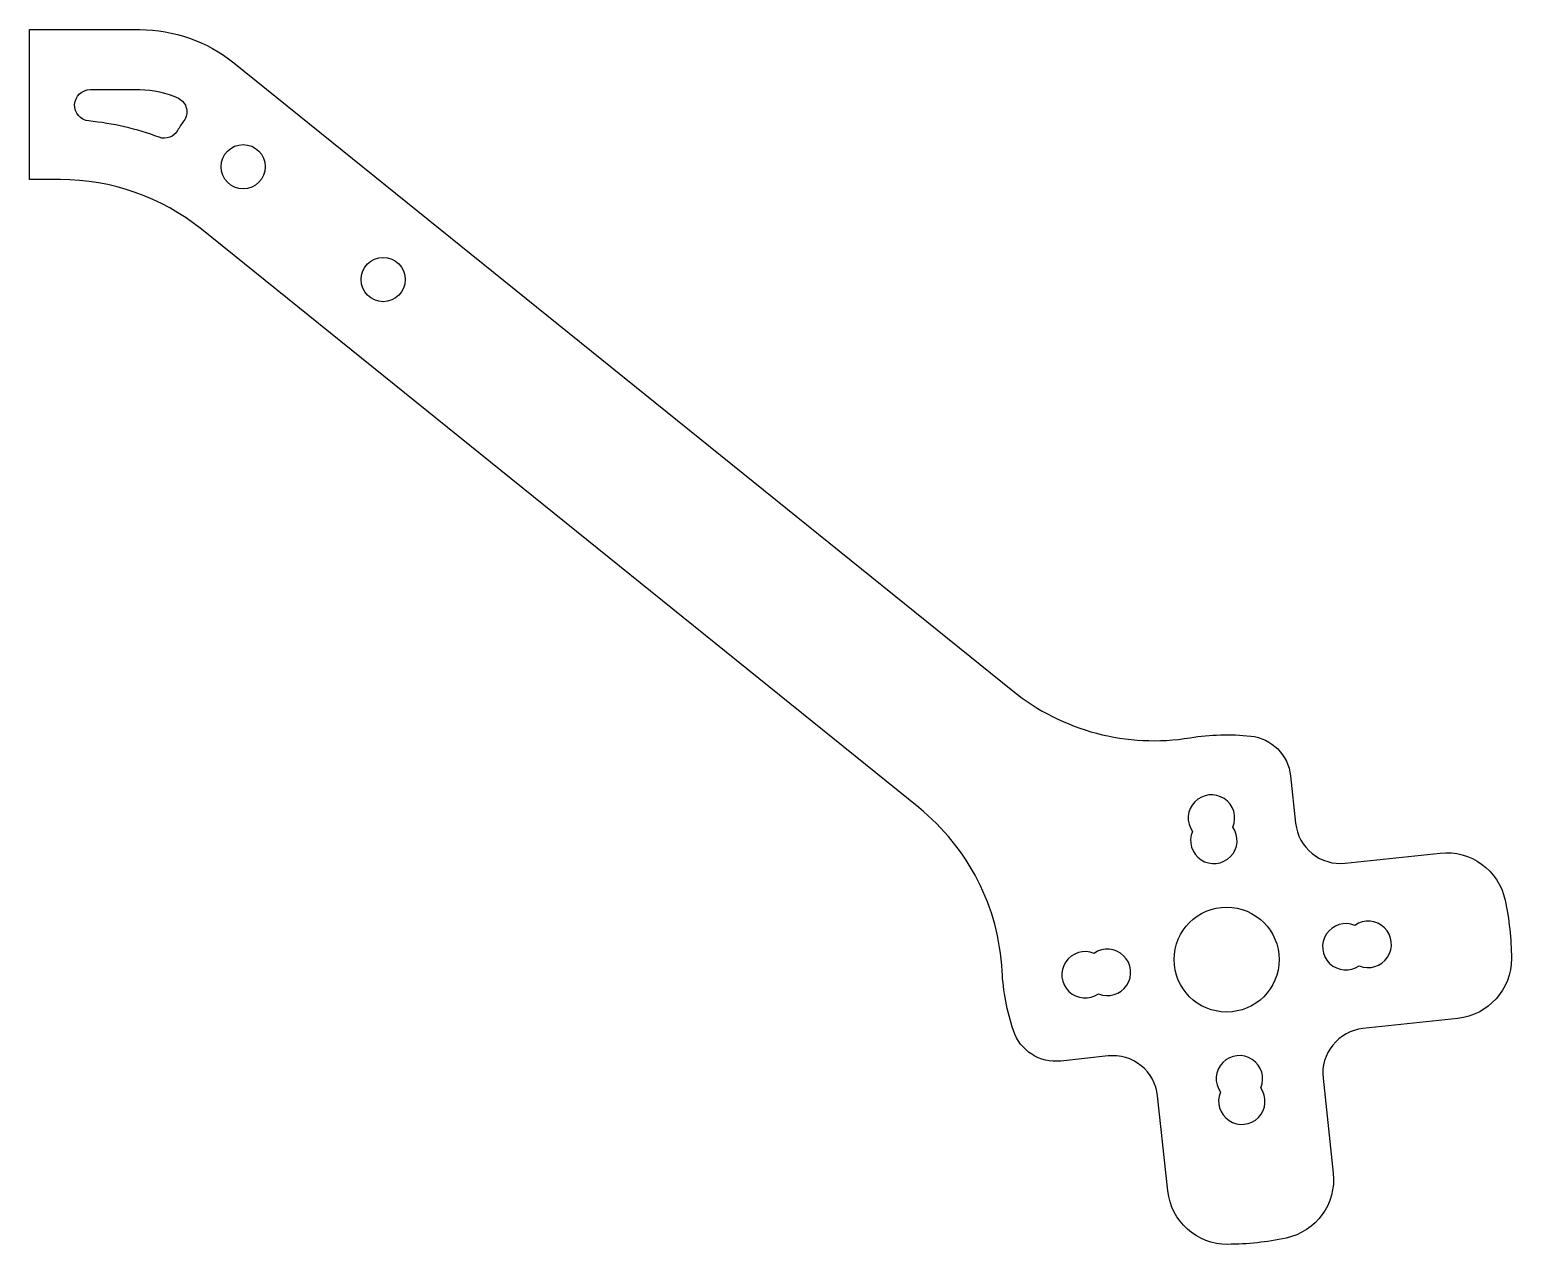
# Model space of a CAD drawing. Header units: millimetres. Extents: x 0 to 98.9, y -120.7 to -39.7.
import ezdxf

# ---------------------------------------------------------------- set-up
doc = ezdxf.new("R2010")
doc.units = ezdxf.units.MM
doc.layers.get('0').update_dxf_attribs({"linetype": 'CONTINUOUS'})

msp = doc.modelspace()

# ---------------------------------------------------------------- linework, layer by layer
for points in [[(59.331, -91.566), (11.465, -52.982, 0.171259), (2.051, -49.66), (0, -49.66), (0, -39.66), (7.344, -39.66, -0.171259), (13.62, -41.874), (65.607, -83.781, 0.213422), (77.449, -86.905, -0.067553), (81.482, -86.793, -0.352799), (84.144, -89.456), (84.483, -92.613, 0.414214), (87.786, -95.276), (94.12, -94.596, -0.384209), (98.459, -97.738, -0.051805), (98.878, -101.642, -0.384209), (95.305, -105.633), (88.971, -106.313, 0.414214), (86.309, -109.616), (86.989, -115.949, -0.384209), (83.847, -120.288, -0.051805), (79.943, -120.707, -0.384209), (75.952, -117.134), (75.272, -110.801, 0.414214), (71.969, -108.138), (68.811, -108.477, -0.352799), (65.644, -106.441, -0.067553), (64.897, -102.476, 0.213422)], [(9.924, -44.243, -0.477535), (10.287, -45.755, 0.037861), (9.873, -46.388, -0.371017), (8.65, -46.842, 0.063775), (3.947, -45.754, -0.951249), (4.051, -43.66), (7.344, -43.66, -0.111581)]]:
    msp.add_lwpolyline(points, format="xyb", close=True)
for centre, radius in [((14.25, -48.804), 1.475), ((23.593, -56.335), 1.475), ((79.878, -101.707), 3.5)]:
    msp.add_circle(centre, radius)
for centre, start, end in [((78.864, -92.261), -22.81099, 215.06606), ((79.024, -93.753), -202.81099, 35.06606), ((87.832, -100.853), 67.18901, 305.06606), ((89.323, -100.693), -112.81099, 125.06606), ((70.432, -102.721), 67.18901, 305.06606), ((71.923, -102.561), -112.81099, 125.06606), ((80.732, -109.661), -22.81099, 215.06606), ((80.892, -111.153), -202.81099, 35.06606)]:
    msp.add_arc(centre, 1.55, start, end)

doc.saveas('drawing.dxf')
